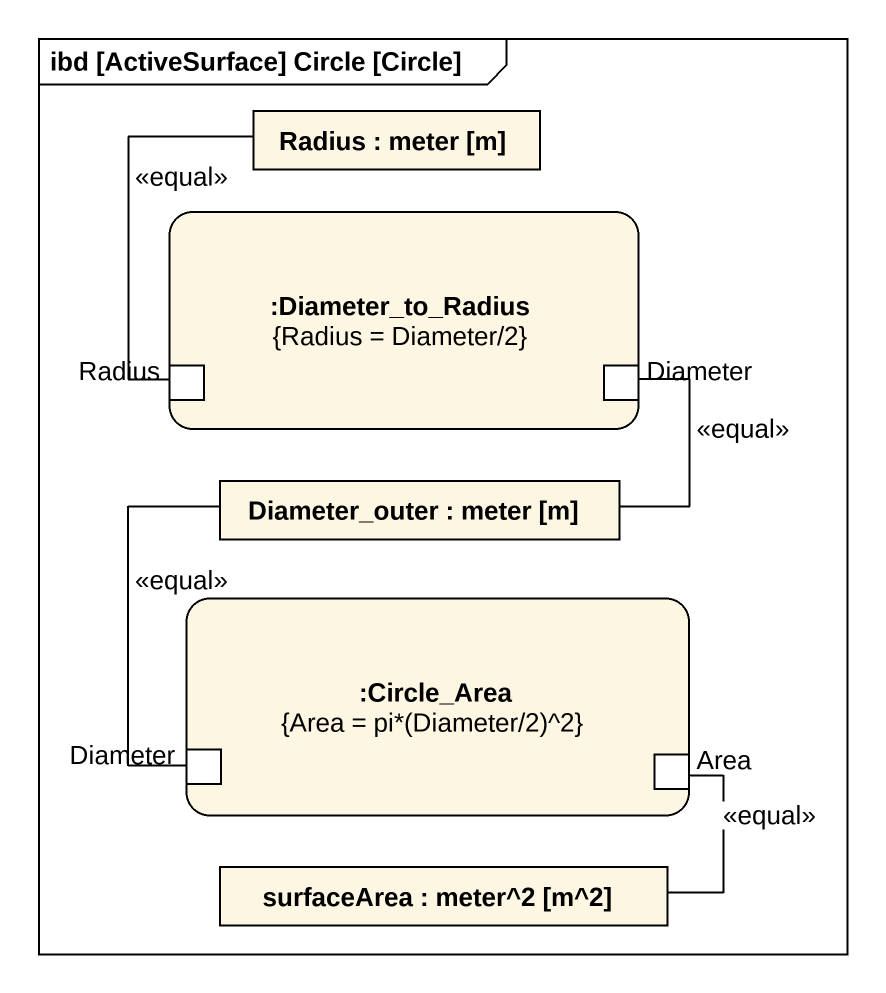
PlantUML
@startuml
mainframe ibd [ActiveSurface] Circle [Circle]
rectangle "Radius : meter [m]" as Radius
rectangle ":Diameter_to_Radius\n{Radius = Diameter/2}" as Diameter_to_Radius {
  port "Radius" as Radius_2
  port Diameter
}
rectangle "Diameter_outer : meter [m]" as Diameter_outer
rectangle ":Circle_Area\n{Area = pi*(Diameter/2)^2}" as Circle_Area {
  port "Diameter" as Diameter_2
  port Area
}
rectangle "surfaceArea : meter^2 [m^2]" as surfaceArea
Radius -- Radius_2 : <<equal>>
Diameter_outer -up- Diameter : <<equal>>
Diameter_2 -up- Diameter_outer : <<equal>>
Area -left- surfaceArea : <<equal>>
@enduml
